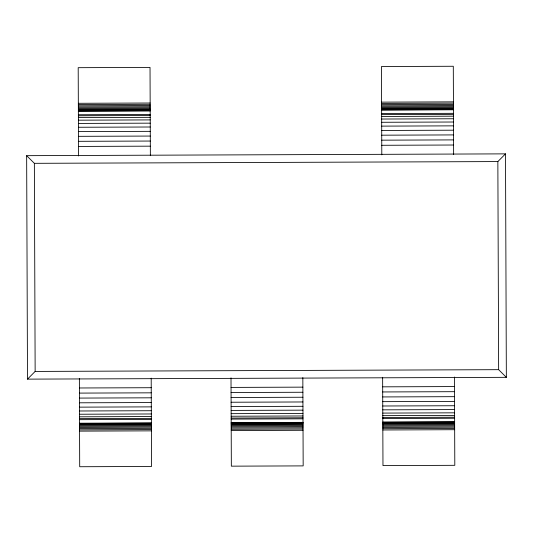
<?xml version="1.0" encoding="UTF-8"?>
<svg xmlns="http://www.w3.org/2000/svg" width="533" height="533" viewBox="0 0 533 533"><rect width="100%" height="100%" fill="white"/><g stroke="black" fill="none" stroke-linecap="round" stroke-linejoin="round"><path stroke-width="0.8" d="M27.496 379.136L35.145 371.428L34.359 163.325L26.65 155.669L505.504 153.864L506.35 377.331L27.496 379.136L26.65 155.669M34.359 163.325L497.855 161.572L505.504 153.864M78.331 103.289L150.159 103.016M381.608 102.143L453.436 101.87M78.331 104.568L150.159 104.295M381.608 103.422L453.436 103.149M78.338 105.814L150.166 105.541M381.615 104.668L453.443 104.395M78.344 106.993L150.173 106.72M381.621 105.847L453.45 105.581M78.344 108.079L150.173 107.806M381.621 106.933L453.45 106.66M78.351 109.038L150.179 108.772M381.628 107.893L453.456 107.626M78.351 109.851L150.179 109.578M381.628 108.705L453.456 108.439M78.358 110.498L150.186 110.224M381.635 109.352L453.463 109.078M78.358 110.951L150.186 110.677M381.635 109.805L453.463 109.538M78.358 111.21L150.186 110.937M381.635 110.064L453.463 109.791M78.371 114.748L150.199 114.475M381.648 113.602L453.476 113.329M78.378 115.781L150.206 115.508M381.655 114.635L453.483 114.362M78.384 117.606L150.213 117.333M381.661 116.461L453.49 116.187M78.391 120.178L150.219 119.905M381.668 119.032L453.496 118.759M78.404 123.423L150.233 123.156M381.681 122.284L453.51 122.01M78.418 127.267L150.246 127.001M381.695 126.128L453.523 125.855M78.438 131.611L150.266 131.338M381.715 130.465L453.543 130.192M78.451 136.335L150.279 136.062M381.728 135.189L453.556 134.916M78.471 141.318L150.299 141.045M381.748 140.172L453.576 139.899M78.491 146.435L150.319 146.162M381.768 145.289L453.596 145.016M35.145 371.428L498.641 369.675L506.35 377.331M79.404 387.984L151.232 387.711M231.042 387.411L302.871 387.138M382.681 386.838L454.509 386.565M79.424 393.101L151.252 392.828M231.062 392.528L302.891 392.255M382.701 391.955L454.529 391.682M79.444 398.084L151.272 397.811M231.082 397.511L302.911 397.238M382.721 396.938L454.549 396.665M79.457 402.808L151.285 402.535M231.095 402.235L302.924 401.962M382.734 401.662L454.562 401.389M79.477 407.145L151.305 406.872M231.115 406.572L302.944 406.299M382.754 405.999L454.582 405.733M79.49 410.99L151.319 410.723M231.129 410.417L302.957 410.15M382.767 409.844L454.596 409.577M79.504 414.241L151.332 413.968M231.142 413.668L302.971 413.395M382.781 413.095L454.609 412.822M79.51 416.813L151.339 416.54M231.149 416.24L302.977 415.967M382.787 415.667L454.616 415.394M79.517 418.638L151.345 418.365M231.155 418.065L302.984 417.792M382.794 417.492L454.622 417.219M79.524 419.671L151.352 419.398M231.162 419.098L302.991 418.825M382.801 418.525L454.629 418.252M79.537 423.209L151.365 422.935M231.175 422.636L303.004 422.363M382.814 422.063L454.642 421.79M79.537 423.469L151.365 423.195M231.175 422.896L303.004 422.622M382.814 422.323L454.642 422.049M79.537 423.922L151.365 423.648M231.175 423.349L303.004 423.075M382.814 422.776L454.642 422.502M79.544 424.561L151.372 424.295M231.182 423.988L303.011 423.722M382.821 423.415L454.649 423.149M79.544 425.374L151.372 425.107M231.182 424.801L303.011 424.535M382.821 424.228L454.649 423.962M79.55 426.34L151.379 426.067M231.189 425.767L303.017 425.494M382.827 425.194L454.656 424.921M79.55 427.419L151.379 427.153M231.189 426.853L303.017 426.58M382.827 426.28L454.656 426.007M79.557 428.605L151.385 428.332M231.195 428.032L303.024 427.759M382.834 427.459L454.662 427.186M79.564 429.851L151.392 429.578M231.202 429.278L303.03 429.005M382.841 428.705L454.669 428.432M79.564 431.124L151.392 430.857M231.202 430.557L303.03 430.284M382.841 429.984L454.669 429.711M497.855 161.572L498.641 369.675M453.63 154.563L453.297 66.265L381.468 66.538L381.801 154.837M454.469 377.024L454.802 465.316L382.974 465.589L382.641 377.291M302.837 377.597L303.17 465.889L231.342 466.162L231.009 377.864M150.359 155.709L150.026 67.411L78.198 67.684L78.531 155.976M151.199 378.163L151.532 466.462L79.703 466.735L79.37 378.437"/></g></svg>
